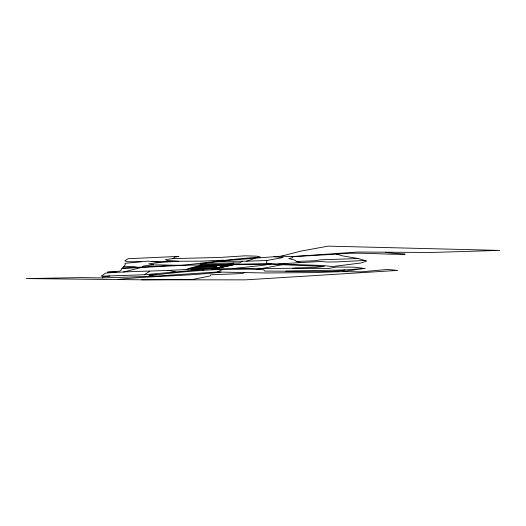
<?xml version="1.0" encoding="UTF-8"?>
<svg xmlns="http://www.w3.org/2000/svg" width="526" height="526" viewBox="0 0 526 526"><rect width="100%" height="100%" fill="white"/><g stroke="black" fill="none" stroke-linecap="round" stroke-linejoin="round"><path stroke-width="0.79" d="M273.974 256.734L283.113 257.549L266.899 260.469L266.432 263.138L271.574 263.743L323.03 265.505L332.373 266.577L360.81 262.993L366.701 261.041L358.377 258.549L342.728 255.906L336.548 254.157L293.113 256.642L281.173 256.182L255.307 258.167L246.582 261.192M293.113 256.642L292.653 257.779L288.761 258.568L293.633 259.798L295.763 260.672L296.217 261.501L300.622 262.553L320.794 261.507L327.133 262.033L337.258 261.876L365.123 260.436M151.534 261.527L178.662 261.264L160.134 262.454L148.036 261.146L125.024 263.329L125.201 264.716L124.747 265.617L122.091 268.122L142.309 267.07L142.987 266.136C158.865 263.164 175.138 266.82 191.168 264.315C214.214 261.685 237.147 258.437 260.337 257.175L256.721 256.175L245.32 255.8L219.546 257.47L172.883 258.608L165.473 259.653L166.933 260.515L178.662 261.264L202.589 261.12L223.497 260.166M244.169 272.567L243.433 273.277L238.554 273.691L210.67 274.822L210.065 275.959L192.858 279.424L141.691 279.806L26.3 278.576L82.023 277.603L102.583 277.919L153.697 276.235L217.245 272.008L265.439 272.981L313.141 272.619L342.426 271.62L360.869 271.863L387.537 269.457L397.636 270.423L245.261 279.865L141.691 279.806M172.883 258.608L175.046 257.102L178.925 256.399L128.199 258.687L124.8 260.817L127.108 261.77L141.718 261.626M188.413 269.266C160.811 271.337 133.052 270.897 105.489 273.112L101.17 276.209L144.315 274.743L149.844 271.16M385.985 252.197L385.348 252.559L405.125 254.196C382.277 254.781 359.442 251.724 336.548 254.157M242.736 261.271L239.33 262.921L204.798 263.335L219.763 261.369L249.495 261.139L266.899 260.469M217.245 272.008L222.754 269.43L249.278 269.141L263.776 269.759L264.657 271.074L328.54 271.436L338.159 270.995L345.056 269.956L365.274 268.359L342.426 271.62M220.973 272.087C186.993 276.17 152.192 275.821 118.074 279.424M187 269.332L190.445 267.951L202.293 264.926L184.915 265.229L121.73 268.464L120.901 270.436L119.441 271.206L107.501 272.152L116.055 272.08M144.315 274.743L212.077 268.648L187.085 269.299M123.478 272.014L142.033 267.32M362.986 268.253L354.13 267.155L336.397 267.03L328.849 268.438L292.351 268.497L294.876 267.879L313.509 267.537L324.384 266.504L270.16 264.151L234.866 264.466L214.187 268.937L233.15 264.841L200.866 265.347M281.173 256.182L300.76 251.152L328.125 246.135L499.7 250.402L431.419 252.473L357.884 252.026L291.838 256.596M233.86 262.987L228.06 264.295L271.574 263.743M193.068 268.714L191.569 269.042L204.39 268.536M202.668 266.61L197.572 267.727L192.858 267.8L196.606 266.978L201.326 266.906M198.263 268.05L198.999 267.892L193.509 267.977M205.002 266.577L208.46 265.821M213.359 267.813L218.099 267.589M223.55 265.584L220.098 266.34L224.201 266.274M227.712 265.518L217.35 267.754L192.772 268.135M256.596 269.45L282.81 264.637M270.16 264.151L262.862 265.36L233.163 268.497L211.176 269.003M222.754 269.43L220.769 269.457C196.744 270.318 172.765 272.816 148.904 275.624L153.697 276.235L154.545 276.742M220.913 261.448L228.205 260.35L255.09 258.24M109.888 276.032L102.577 276.978L102.583 277.919M206.633 263.309L199.985 264.072L201.977 264.479L228.856 264.118M172.258 265.328L142.309 267.07M300.622 262.553L278.241 263.993M160.134 262.454L148.667 263.874L153.5 264.604M296.217 261.501L314.699 260.764L320.59 259.818L358.377 258.549M285.736 271.186L345.056 269.956M233.163 268.497L262.915 268.319M199.505 266.662L216.824 266.393L214.569 266.886L200.419 267.103M260.909 268.687L293.554 268.207M123.478 266.813L132.637 266.353L137.391 267.274M149.397 274.434L156.163 274.552M167.649 270.279L175.184 271.712M202.411 269.707L203.615 270.14M202.964 265.906L190.05 268.733L216.14 268.326L229.047 265.492L202.964 265.906"/></g></svg>
